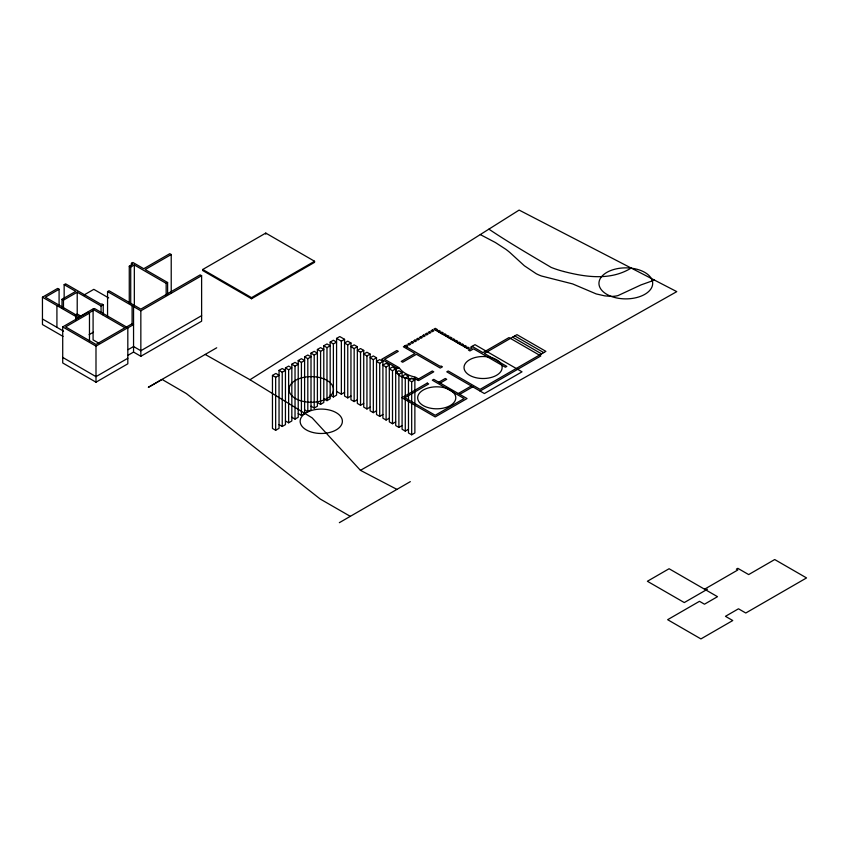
<?xml version="1.0" encoding="UTF-8"?>
<svg xmlns="http://www.w3.org/2000/svg" width="849" height="849" viewBox="0 0 849 849"><rect width="100%" height="100%" fill="white"/><g stroke="black" fill="none" stroke-linecap="round" stroke-linejoin="round"><path stroke-width="1.27" d="M339.345 522.676L410.332 481.638M63.017 336.406L42.45 324.541L42.45 297.203L57.647 288.427L59.09 289.265L59.09 305.927M64.153 298.774L64.153 284.67L65.596 283.831L101.052 304.303L101.774 303.878L103.217 304.717L103.217 314.968M59.09 289.265L45.347 297.203L79.35 316.826L93.093 308.898M62.019 308.283L62.019 299.304L75.763 291.377L64.153 284.67M62.019 299.304L63.473 300.143L77.217 292.205L101.052 305.969L103.217 304.717M131.436 265.939L131.436 263.296L132.879 262.458L143.736 268.719L169.779 253.681L171.222 254.52L171.222 292.82M129.271 303.199L129.271 266.215L132.879 264.124L131.436 263.296M129.271 266.215L130.714 267.053L134.333 264.962L166.16 283.343L167.614 282.505L167.614 294.391M83.542 295.272L93.815 289.339L108.683 297.925M171.222 254.52L145.179 269.558L167.614 282.505M107.558 317.356L107.558 291.589L109.012 290.751L140.838 309.132L200.162 274.885L201.616 275.713L201.627 321.198L140.849 356.283L133.558 352.07L133.548 306.595M74.924 315.319L77.217 314.003L80.623 315.966M98.781 343.155L93.093 339.876L93.093 309.365L94.536 308.527L127.817 327.746L127.828 363.807L96.001 382.188L62.72 362.969L62.709 326.907L88.031 312.294L89.474 313.122L89.474 340.98M89.113 312.857L93.454 310.352M89.474 313.122L65.596 326.907L95.99 344.45L124.93 327.746L93.093 309.365M89.113 334.655L93.454 332.15M202.731 269.483L265.769 233.082L314.565 261.259L314.565 262.341L251.527 298.742L202.731 270.566L202.731 269.483L251.527 297.649L314.565 261.259M107.558 291.589L140.838 310.808L201.616 275.713M125.588 327.534L132.104 323.777L133.548 324.605L127.032 328.361M62.709 326.907L95.99 346.127L127.817 327.746M128.125 349.661L133.558 346.53L140.849 350.743L201.627 315.658M128.135 355.211L133.558 352.07M127.828 358.257L95.99 376.638L62.709 357.418M216.718 347.782L148.331 387.324L162.085 379.439L186.313 393.543L320.19 499.01L350.297 516.341M279.045 370.366L282.239 368.519L285.444 370.366L282.239 372.212L279.045 370.366L279.045 428.331L275.66 430.284L272.465 428.437L272.465 375.417L275.851 373.454L279.045 375.3L275.66 377.253L272.465 375.417M285.444 367.925L288.639 366.078L291.833 367.925L288.639 369.771L285.444 367.925L285.444 424.638L282.239 426.485L279.045 424.638M291.833 364.232L295.028 362.385L298.222 364.232L295.028 366.078L291.833 364.232L291.833 420.955L288.639 422.802L285.444 420.955M298.222 360.538L301.416 358.692L304.611 360.538L301.416 362.385L298.222 360.538L298.222 417.262L295.028 419.109L291.833 417.262M304.611 356.856L307.816 355.009L311.01 356.856L307.816 358.692L304.611 356.856L304.611 413.569L301.416 415.416L298.222 413.569M311.01 353.163L314.204 351.316L317.399 353.163L314.204 355.009L311.01 353.163L311.01 409.876L307.816 411.723L304.611 409.876M317.399 349.47L320.593 347.623L323.787 349.47L320.593 351.316L317.399 349.47L317.399 406.193L314.204 408.04L311.01 406.193M323.787 345.776L326.982 343.941L330.176 345.776L326.982 347.623L323.787 345.776L323.787 402.5L320.593 404.347L317.399 402.5M330.176 342.094L333.381 340.247L336.575 342.094L333.381 343.941L330.176 342.094L330.176 398.807L326.982 400.654L323.787 398.807M330.176 395.125L333.381 396.961L336.575 395.125L336.575 338.401L339.77 336.554L344.567 339.324L344.567 396.048L347.761 397.884L350.955 396.048M336.575 338.401L341.362 341.171L344.567 339.324M350.955 343.017L347.761 341.171L344.567 343.017L347.761 344.864L350.955 343.017L350.955 399.73L354.15 401.577L357.344 399.73M357.344 346.7L354.15 344.864L350.955 346.7L354.15 348.546L357.344 346.7L357.344 403.424L360.538 405.27L363.733 403.424M363.733 350.393L360.538 348.546L357.344 350.393L360.538 352.239L363.733 350.393L363.733 407.117L366.938 408.963L370.132 407.117M370.132 354.086L366.938 352.239L363.733 354.086L366.938 355.933L370.132 354.086L370.132 410.799L373.327 412.646L376.521 410.799M376.521 357.779L373.327 355.933L370.132 357.779L373.327 359.615L376.521 357.779L376.521 414.524L379.715 416.371L382.91 414.492M406.268 346.763L407.796 345.883L406.353 345.044L403.371 346.763L414.981 353.471L401.237 361.409L402.681 362.236L416.435 354.298L440.27 368.063L442.435 366.81L440.992 365.972L440.27 366.397L404.814 345.925M436.015 330.42L437.458 329.592L435.293 328.33L433.839 329.168L467.841 348.801L469.295 347.963L467.841 347.135L466.398 347.963M382.91 361.462L379.715 359.615L376.521 361.462L379.715 363.308L382.91 361.462L382.91 418.186L386.104 420.032L389.309 418.186M437.458 331.259L438.912 330.42L440.355 331.259L438.912 332.097M440.355 332.925L441.798 332.097L443.252 332.925L441.798 333.763M389.309 365.155L386.104 363.308L382.91 365.155L386.104 367.001L389.309 365.155L389.309 421.879L392.503 423.715L395.698 421.879M443.252 334.602L444.696 333.763L446.139 334.602L444.696 335.44M336.575 391.431L341.362 394.201L344.567 392.355M446.139 336.268L447.593 335.44L449.036 336.268L447.593 337.106M395.698 368.848L392.503 367.001L389.309 368.848L392.503 370.695L395.698 368.848L395.698 425.561L398.892 427.408L402.086 425.561M449.036 337.944L450.479 337.106L451.933 337.944L450.479 338.772M451.933 339.611L453.377 338.772L454.82 339.611L453.377 340.449M454.82 341.287L456.274 340.449L457.717 341.287L456.274 342.115M402.086 372.531L398.892 370.695L395.698 372.531L398.892 374.377L402.086 372.531L402.086 429.254L405.281 431.101L408.475 429.254M457.717 342.954L459.16 342.115L460.614 342.954L459.16 343.792M460.614 344.62L462.058 343.792L463.501 344.62L462.058 345.458M408.475 376.224L405.281 374.377L402.086 376.224L405.281 378.07L408.475 376.224L408.475 432.948L411.68 434.794L414.874 432.948L414.874 379.917L411.68 378.07L408.475 379.917L411.68 381.763L414.874 379.917M463.501 346.296L464.955 345.458L466.398 346.296L464.955 347.135M417.114 379.758L432.311 370.992L433.754 371.82L418.568 380.596L414.949 378.505A14.741 8.511 0 0 1 396.897 368.084L381.668 359.297L396.854 350.52L398.308 351.359L384.565 359.297L399.221 367.755A27.264 15.738 0 0 0 415.511 377.168L418.568 378.93M438.763 382.23L445.269 378.474L446.723 379.312L440.207 383.069M458.29 393.512L471.312 385.987M459.744 394.339L472.766 386.826M480.056 391.039L540.834 355.954L508.997 337.573L482.954 352.611L472.097 346.35M704.543 589.206L737.823 569.987L736.37 569.159L737.823 568.321L748.669 574.582L774.712 559.544L806.55 577.925L745.783 613.01L738.481 608.797L725.46 616.321L732.761 620.534L700.924 638.915L667.643 619.696L699.48 601.315L704.479 604.201L717.501 596.688L669.086 568.734L647.384 581.268L684.283 602.567L707.44 589.206M249.988 379.736L312.156 417.878L360.432 470.325L676.77 291.632L519.132 210.085L249.988 379.736L205.193 354.447M631.189 268.051C610.601 280.796 585.842 277.198 563.651 271.478M654.494 280.085L640.984 284.914L618.083 295.558A15.717 9.074 0 0 1 611.577 296.407L604.753 295.866L596.242 293.934L572.608 283.906L541.566 276.031A37.42 21.607 0 0 1 536.154 273.675L524.364 265.769L509.888 252.514A104.013 60.046 0 0 0 505.898 249.341L495.37 242.506L480.322 234.6M396.897 368.084L398.871 368.392M360.432 470.325L396.886 489.364M514.781 335.907L543.721 352.611M512.616 337.159L541.556 353.863M485.851 350.945L474.994 344.673L470.654 347.177L472.097 348.016L468.478 350.106L469.932 350.945L473.551 348.854L505.378 367.224L506.832 366.397L484.397 353.449L516.956 334.655L545.896 351.359L480.056 389.362L448.23 370.992L446.776 371.82L484.397 393.543L522.018 371.82L487.294 351.773M42.45 297.203L78.448 317.982M42.45 318.991L63.558 331.174M488.918 229.166C509.167 242.793 530.413 255.05 551.203 267.424A80.91 46.706 0 0 0 563.651 271.478M414.418 377.37L414.949 378.505M411.68 381.763L411.68 434.794M405.281 378.07L405.281 431.101M398.892 374.377L398.892 427.408M392.503 370.695L392.503 423.715M386.104 367.001L386.104 420.032M379.715 363.308L379.715 416.371M373.327 359.615L373.327 412.646M366.938 355.933L366.938 408.963M360.538 352.239L360.538 405.27M354.15 348.546L354.15 401.577M347.761 344.864L347.761 397.884M341.362 341.171L341.362 394.201M333.381 343.941L333.381 396.961M326.982 347.623L326.982 400.654M320.593 351.316L320.593 404.347M314.204 355.009L314.204 408.04M307.816 358.692L307.816 411.723M301.416 362.385L301.416 415.416M295.028 366.078L295.028 419.109M288.639 369.771L288.639 422.802M282.239 372.212L282.239 426.485M275.66 377.253L275.66 430.284M265.769 233.082L265.769 234.175M251.527 297.649L251.527 298.742M166.16 283.343L166.16 295.229M140.838 310.808L140.849 356.283M134.333 264.962L134.333 305.905M132.104 305.757L132.104 323.777M130.714 267.053L130.714 304.038M101.052 305.969L101.052 312.379M95.99 346.127L96.001 382.188M77.217 292.205L77.217 314.003M75.731 316.412L75.731 320.253M63.473 300.143L63.473 309.121M56.915 305.555L56.915 327.343M601.718 276.509L600.996 277.432A26.871 15.515 0 0 0 610.887 296.269L612.384 296.81A26.871 15.515 0 0 0 640.74 296.269A26.871 15.515 0 0 0 652.457 281.348L652.17 280.34A26.871 15.515 0 0 0 631.062 268.157L629.321 267.987A26.871 15.515 0 0 0 601.718 276.509M305.385 413.24L304.504 413.856A21.129 12.204 0 0 0 303.326 427.726A21.129 12.204 0 0 0 325.39 433.255L326.738 433.064A21.129 12.204 0 0 0 339.207 414.843A21.129 12.204 0 0 0 305.385 413.24M409.239 343.367L407.796 344.206L409.239 345.044L410.693 344.206L409.239 343.367M412.136 341.701L410.693 342.54L412.136 343.367L413.59 342.54L412.136 341.701M415.034 340.035L413.59 340.863L415.034 341.701L416.477 340.863L415.034 340.035M417.931 338.358L416.477 339.197L417.931 340.035L419.374 339.197L417.931 338.358M420.817 336.692L419.374 337.52L420.817 338.358L422.271 337.52L420.817 336.692M423.715 335.015L422.271 335.854L423.715 336.692L425.158 335.854L423.715 335.015M426.612 333.349L425.158 334.177L426.612 335.015L428.055 334.177L426.612 333.349M429.498 331.672L428.055 332.511L429.498 333.349L430.952 332.511L429.498 331.672M432.396 330.006L430.952 330.845L432.396 331.672L433.839 330.845L432.396 330.006M427.249 383.101L401.927 397.725L435.208 416.933L467.035 398.552L433.754 379.344L432.311 380.182L464.138 398.552L435.208 415.267L404.814 397.725L428.692 383.939L427.249 383.101M488.016 356.888L486.795 356.729A19.06 11.005 0 0 0 464.063 366.8A19.06 11.005 0 0 0 484.323 378.495A19.06 11.005 0 0 0 501.77 365.367L501.483 364.667A19.06 11.005 0 0 0 500.167 362.65L499.583 362.014A19.06 11.005 0 0 0 492.611 357.981L491.507 357.652A19.06 11.005 0 0 0 488.016 356.888M447.306 388.662L446.245 388.28A19.06 11.005 0 0 0 417.952 395.899A19.06 11.005 0 0 0 440.026 408.645A19.06 11.005 0 0 0 453.228 392.302L452.57 391.697A19.06 11.005 0 0 0 447.306 388.662M300.1 400.558A22.233 12.841 0 0 0 333.455 389.436A22.233 12.841 0 0 0 300.1 378.325A22.233 12.841 0 0 0 300.1 400.558"/></g></svg>
